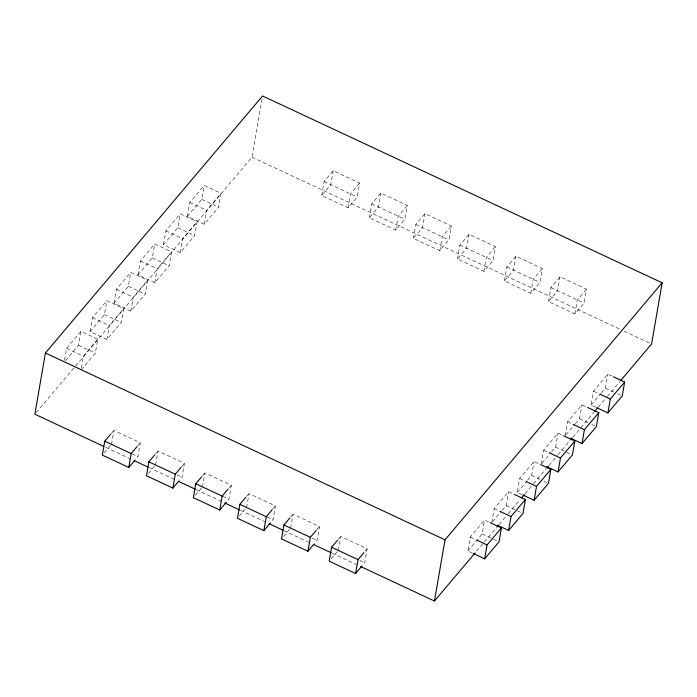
<?xml version="1.0" encoding="UTF-8"?>
<svg xmlns="http://www.w3.org/2000/svg" width="697" height="697" viewBox="0 0 697 697"><rect width="100%" height="100%" fill="white"/><g stroke="black" fill="none" stroke-linecap="round" stroke-linejoin="round"><path stroke-width="0.52" stroke-dasharray="3.48 2.61" d="M64.542 360.122L66.572 348.352L80.922 331.363L97.746 339.23L95.35 353.135L80.991 370.124M65.535 360.637L78.526 345.268L80.922 331.363M81.366 367.981L83.396 356.219L97.746 339.23M90.07 331.598L92.474 317.693L106.824 300.703L123.648 308.571L121.252 322.476L106.894 339.465L90.07 331.598L104.419 314.608L106.824 300.703M106.894 339.465L109.298 325.56L123.648 308.571M114.012 303.256L116.416 289.342L130.775 272.353L147.598 280.22L145.194 294.134L130.836 311.123L114.012 303.256L128.37 286.267L130.775 272.353M130.836 311.123L133.24 297.21L147.598 280.22M137.971 274.897L140.376 260.983L154.725 243.994L171.549 251.861L169.153 265.775L154.795 282.764L137.971 274.897L152.321 257.907L154.725 243.994M111.494 444.303L113.899 430.397L140.315 442.743L137.91 456.657L135.305 459.741M154.795 282.764L157.2 268.85L171.549 251.861M163.455 244.725L165.86 230.82L180.209 213.831L197.033 221.698L194.637 235.603L180.279 252.593L163.455 244.725L177.805 227.736L180.209 213.831M180.279 252.593L182.684 238.688L197.033 221.698M187.423 216.358L189.828 202.452L204.177 185.463L221.001 193.322L218.597 207.236L204.247 224.225L187.423 216.358L201.773 199.368L204.177 185.463M155.605 464.925L158.01 451.02L184.426 463.366L182.022 477.271L179.408 480.364M204.247 224.225L206.652 210.32L221.001 193.322M36.253 412.537L251.983 157.173L262.368 97.031M202.505 486.854L204.909 472.941L231.326 485.295L228.921 499.2L227.614 500.751M246.59 507.468L248.995 493.554L275.411 505.909L273.006 519.814L271.046 522.131M321.674 195.482L324.079 181.577L333.218 170.756L359.635 183.102L357.23 197.016L348.091 207.837L321.674 195.482L330.814 184.661L333.218 170.756M290.658 528.065L293.062 514.159L319.479 526.514L317.074 540.419L314.469 543.512M348.091 207.837L350.495 193.932L359.635 183.102M369.34 217.769L371.745 203.864L380.884 193.043L407.301 205.388L404.896 219.302L395.757 230.123L369.34 217.769L378.48 206.948L380.884 193.043M338.324 550.351L340.728 536.446L367.145 548.792L364.74 562.706L363.433 564.248M395.757 230.123L398.161 216.218L407.301 205.388M413.408 238.374L415.813 224.469L424.952 213.648L451.368 225.994L448.964 239.907L439.824 250.728L413.408 238.374L422.548 227.553L424.952 213.648M439.824 250.728L442.229 236.814L451.368 225.994M457.493 258.988L459.898 245.083L469.037 234.262L495.454 246.607L493.058 260.512L483.91 271.342L457.493 258.988L466.642 248.167L469.037 234.262M483.91 271.342L486.314 257.428L495.454 246.607M504.393 280.917L506.797 267.003L515.937 256.182L542.353 268.537L539.957 282.442L530.809 293.263L504.393 280.917L513.541 270.096L515.937 256.182M472.505 553.148L467.826 550.961L470.231 537.056L484.581 520.067L489.259 522.245M467.826 550.961L482.185 533.972L484.581 520.067M530.809 293.263L533.214 279.358L542.353 268.537M491.794 522.593L494.199 508.679L508.549 491.69L513.227 493.877M502.049 510.457L506.153 505.604L508.549 491.69M548.504 301.54L550.909 287.626L560.048 276.805L586.465 289.159L584.06 303.064L574.92 313.885L548.504 301.54L557.644 290.719L560.048 276.805M521.957 494.609L517.279 492.422L519.683 478.517L534.033 461.527L539.644 464.15M527.533 480.285L531.637 475.432L534.033 461.527M541.238 464.063L543.643 450.157L557.992 433.168L562.662 435.355M574.92 313.885L577.325 299.98L586.465 289.159M551.493 451.926L555.587 447.073L557.992 433.168M565.18 435.721L567.585 421.816L581.934 404.826L586.613 407.004M575.434 423.584L579.538 418.731L581.934 404.826M595.752 407.248L591.082 405.062L593.487 391.156L607.836 374.167L612.515 376.345M601.337 392.925L605.432 388.072L607.836 374.167M111.285 433.49L113.899 430.397M104.315 452.806L110.849 445.078M137.701 445.836L140.315 442.743M155.396 454.104L158.01 451.02M148.426 473.429L154.298 466.467M181.812 466.459L184.426 463.366M202.296 476.034L204.909 472.941M195.326 495.358L201.851 487.621M229.365 487.612L231.326 485.295M246.381 496.647L248.995 493.554M239.411 515.972L245.292 509.01M272.797 509.002L275.411 505.909M290.449 517.252L293.062 514.159M283.479 536.568L290.004 528.84M316.865 529.598L319.479 526.514M338.115 539.539L340.728 536.446M331.145 558.855L337.67 551.127M365.184 551.118L367.145 548.792M492.483 521.783L501.361 511.267M517.279 492.422L526.845 481.096M541.918 463.261L550.804 452.736M565.868 434.911L574.755 424.395M591.082 405.062L600.648 393.735M476.609 551.118L483.64 542.797M484.337 541.97L496.281 527.829M499.096 524.501L507.529 514.517M508.226 513.689L520.18 499.549M525.094 493.72L532.822 484.572M533.527 483.744L546.178 468.767M548.983 465.439L557.417 455.463M558.123 454.627L570.068 440.487M572.882 437.158L593.957 412.206M598.174 407.214L606.608 397.229M607.314 396.401L619.955 381.433M324.079 181.577L357.23 197.016M371.745 203.864L404.896 219.302M415.813 224.469L448.964 239.907M459.898 245.083L493.058 260.512M506.797 267.003L539.957 282.442M550.909 287.626L584.06 303.064M251.983 157.173L620.086 329.272M624.024 331.11L649.613 343.081M201.773 199.368L218.597 207.236M605.432 388.072L613.848 392.002M617.586 393.753L622.264 395.94M189.828 202.452L206.652 210.32M593.487 391.156L599.089 393.779M177.805 227.736L194.637 235.603M579.538 418.731L587.946 422.661M591.683 424.412L596.362 426.599M165.86 230.82L182.684 238.688M567.585 421.816L572.254 424.003M152.321 257.907L169.153 265.775M555.587 447.073L572.411 454.941M140.376 260.983L157.2 268.85M543.643 450.157L548.312 452.344M128.37 286.267L145.194 294.134M531.637 475.432L540.044 479.37M543.782 481.113L548.461 483.3M116.416 289.342L133.24 297.21M519.683 478.517L525.294 481.139M104.419 314.608L121.252 322.476M506.153 505.604L516.433 510.404M517.366 510.849L522.977 513.471M92.474 317.693L109.298 325.56M494.199 508.679L498.869 510.866M78.526 345.268L95.35 353.135M482.185 533.972L492.465 538.781M493.398 539.217L499.008 541.839M470.231 537.056L475.842 539.678M66.572 348.352L83.396 356.219M132.047 453.904L137.91 456.657M177.134 474.988L182.022 477.271M223.049 496.456L228.921 499.2M267.143 517.069L273.006 519.814M312.186 538.128L317.074 540.419M359.852 560.414L364.74 562.706M105.717 447.335L133.275 460.212M149.019 467.574L176.576 480.46M196.266 489.669L223.824 502.554M240.552 510.37L268.11 523.255M283.862 530.617L308.466 542.127M332.086 553.165L359.643 566.051"/><path stroke-width="1.05" d="M620.661 380.597L651.582 343.996L662.15 282.799L262.551 95.977L45.418 353.004L34.85 414.201L103.748 446.411M110.631 434.257L104.759 441.218L102.354 455.124L128.771 467.478L134.652 460.517M128.771 467.478L131.175 453.564L137.048 446.611M154.743 454.88L148.862 461.841L146.466 475.746L172.882 488.1L178.754 481.139M172.882 488.1L175.278 474.187L181.159 467.234M201.642 476.809L195.761 483.762L193.365 497.675L219.782 510.021L226.307 502.293M219.782 510.021L222.177 496.116L228.058 489.155M245.727 497.423L239.855 504.375L237.45 518.289L263.867 530.635L270.401 522.907M263.867 530.635L266.271 516.73L272.144 509.768M289.795 518.028L283.923 524.98L281.518 538.894L307.935 551.24L313.816 544.287M307.935 551.24L310.339 537.335L316.211 530.373M337.461 540.314L331.589 547.267L329.184 561.172L355.601 573.526L362.126 565.798M355.601 573.526L358.005 559.621L363.878 552.66M360.628 566.513L434.449 601.023L445.017 539.827L662.15 282.799M473.437 553.584L484.65 558.828L487.055 544.923L501.413 527.934L490.191 522.689M501.413 527.934L499.008 541.839L484.65 558.828M497.405 525.216L508.618 530.461L511.023 516.547L525.381 499.557L514.159 494.312M525.381 499.557L522.977 513.471L508.618 530.461M522.889 495.044L534.102 500.289L536.507 486.384L550.857 469.395L540.576 464.585M550.857 469.395L548.461 483.3L534.102 500.289M546.849 466.685L558.062 471.93L560.466 458.025L574.816 441.035L563.603 435.791M574.816 441.035L572.411 454.941L558.062 471.93M570.791 438.343L582.004 443.588L584.408 429.683L598.767 412.685L587.545 407.44M598.767 412.685L596.362 426.599L582.004 443.588M596.693 407.684L607.906 412.929L610.311 399.024L624.66 382.026L613.447 376.781M624.66 382.026L622.264 395.94L607.906 412.929M434.449 601.023L475.206 552.782M496.987 526.993L498.39 525.329M521.583 497.885L524.397 494.556M546.875 467.94L548.286 466.276M570.773 439.659L572.176 437.995M594.663 411.378L597.468 408.05M600.03 394.214L610.311 399.024M573.195 424.438L584.408 429.683M549.245 452.78L560.466 458.025M526.226 481.575L536.507 486.384M499.81 511.302L511.023 516.547M476.774 540.114L487.055 544.923M45.418 353.004L445.017 539.827M104.759 441.218L131.175 453.564M148.862 461.841L175.278 474.187M195.761 483.762L222.177 496.116M239.855 504.375L266.271 516.73M283.923 524.98L310.339 537.335M331.589 547.267L358.005 559.621M134.26 460.673L148.034 467.121M178.545 481.383L195.282 489.207M224.809 503.007L239.568 509.916M269.094 523.717L282.877 530.164M313.389 544.427L331.101 552.712"/></g></svg>
